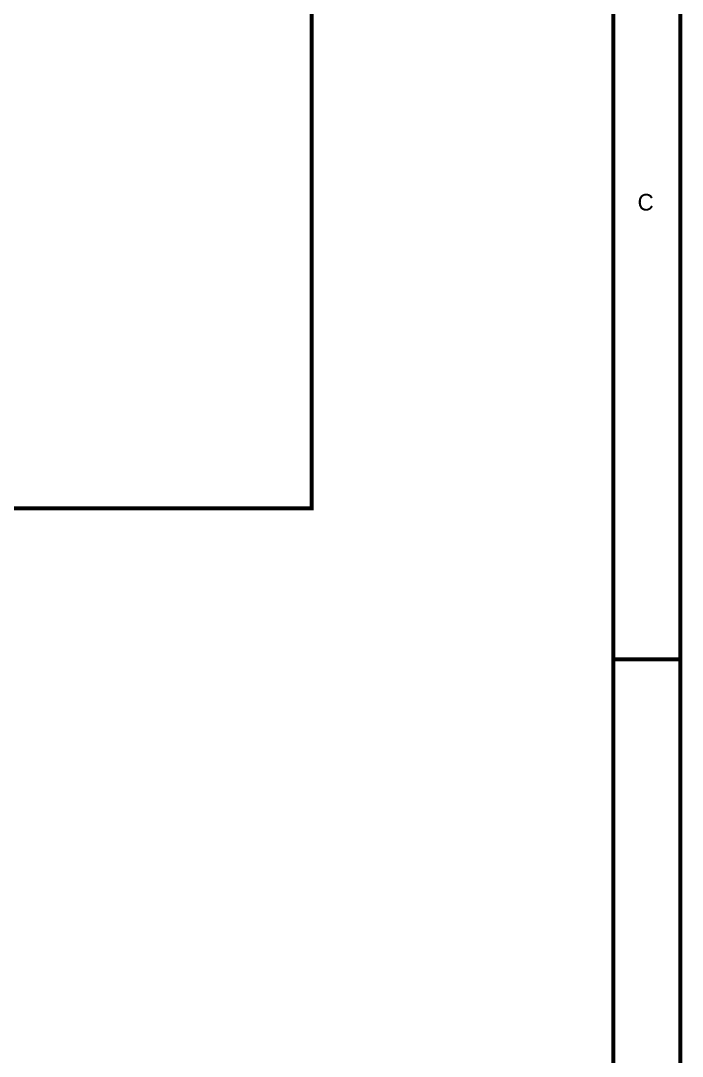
# Model space of a CAD drawing. Header units: inches. Extents: x 0 to 432, y 0 to 280.
# Drawn here: x 381.9 to 431.9, y 39.8 to 118.2 of the extents above; entities that cross this region are included whole.
import ezdxf

# ---------------------------------------------------------------- set-up
doc = ezdxf.new("R2010")
doc.units = ezdxf.units.IN
doc.layers.add('Sheet', color=255, linetype='Continuous')

msp = doc.modelspace()

# ---------------------------------------------------------------- linework, layer by layer
at = {"layer": 'Sheet'}
for points in [[(0, 279.378, 0.3, 0.3, 0), (431.8, 279.378, 0.3, 0.3, 0), (431.8, 0, 0.3, 0.3, 0), (0, 0, 0.3, 0.3, 0), (0, 279.378, 0.3, 0.3, 0)], [(0, 279.378, 0.0991, 0.0991, 0), (0, 0, 0.0991, 0.0991, 0), (431.8, 0, 0.0991, 0.0991, 0), (431.8, 279.378, 0.0991, 0.0991, 0), (0, 279.378, 0.0991, 0.0991, 0), (0, 279.378, 0.0991, 0.0991, 0)], [(5.099, 274.302, 0.3, 0.3, 0), (426.724, 274.302, 0.3, 0.3, 0), (426.724, 5.076, 0.3, 0.3, 0), (5.099, 5.076, 0.3, 0.3, 0), (5.099, 274.302, 0.3, 0.3, 0)], [(5.099, 274.302, 0.0991, 0.0991, 0), (5.099, 5.076, 0.0991, 0.0991, 0), (426.724, 5.076, 0.0991, 0.0991, 0), (426.724, 274.302, 0.0991, 0.0991, 0), (5.099, 274.302, 0.0991, 0.0991, 0), (5.099, 274.302, 0.0991, 0.0991, 0)]]:
    msp.add_lwpolyline(points, format="xyseb", close=True, dxfattribs=at)
for points in [[(224.548, 52.309, 0.3, 0.3, 0), (242.831, 52.309, 0.3, 0.3, 0), (242.831, 81.282, 0.3, 0.3, 0), (403.88, 81.282, 0.3, 0.3, 0), (403.88, 166.36, 0.3, 0.3, 0)], [(431.8, 69.85, 0.3, 0.3, 0), (426.724, 69.85, 0.3, 0.3, 0)]]:
    msp.add_lwpolyline(points, format="xyseb", dxfattribs=at)

# ---------------------------------------------------------------- texts
msp.add_text('C', height=1.258, dxfattribs=at).set_placement((428.566, 103.854))

doc.saveas('drawing.dxf')
